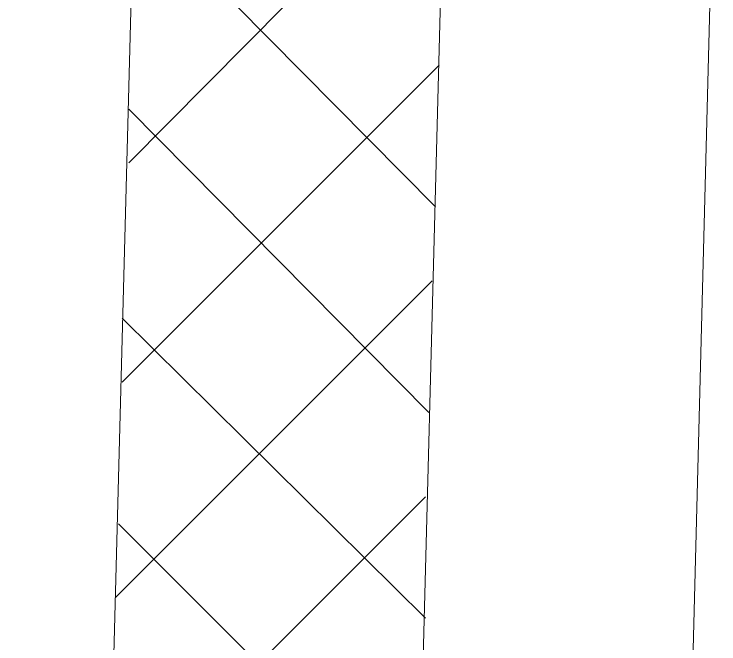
# Model space of a CAD drawing. Header units: inches. Extents: x 11 to 682, y 148 to 1119.
# Drawn here: x 160.5 to 173.04, y 834.14 to 845.35 of the extents above; entities that cross this region are included whole.
import ezdxf

# ---------------------------------------------------------------- set-up
doc = ezdxf.new("R2010")
doc.units = ezdxf.units.IN
doc.header["$MEASUREMENT"] = 0
doc.layers.add('图层 1', color=7, linetype='Continuous')

msp = doc.modelspace()

# ---------------------------------------------------------------- linework, layer by layer
at = {"layer": '图层 1', "color": 7, "lineweight": 18, "true_color": 0xffffff}
for points in [[(171.18, 779.94), (173.04, 851.7)], [(160.5, 766.8), (162.72, 850.8)], [(160.5, 766.8), (162.72, 850.8)], [(165.84, 760.14), (168.18, 849.24)], [(165.84, 760.14), (168.18, 849.24)], [(162.54, 842.7), (168.12, 848.339)], [(162.66, 847.319), (168, 841.919)], [(162.42, 838.8), (168.06, 844.439)], [(162.54, 843.659), (167.88, 838.259)], [(162.3, 834.959), (167.94, 840.6)], [(162.42, 839.939), (167.82, 834.6)], [(162.18, 831.12), (167.82, 836.76)], [(162.36, 836.279), (167.7, 830.939)]]:
    msp.add_lwpolyline(points, dxfattribs=at)

doc.saveas('drawing.dxf')
